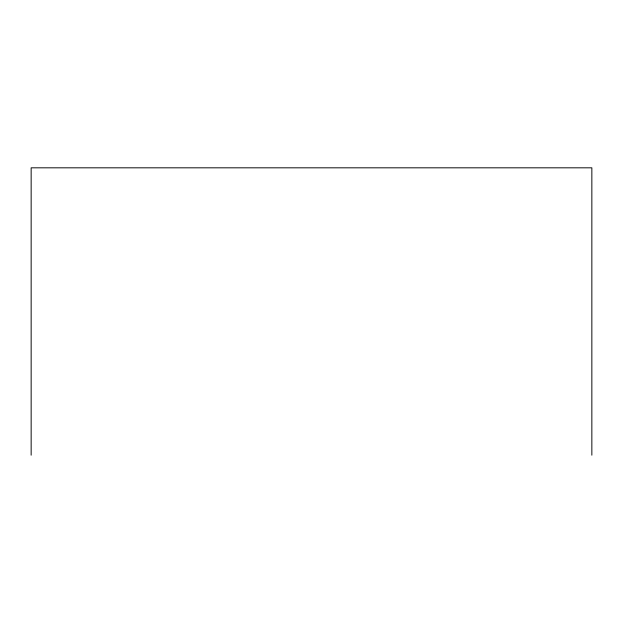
<?xml version="1.0" encoding="UTF-8"?>
<svg xmlns="http://www.w3.org/2000/svg" width="623" height="623" viewBox="0 0 623 623"><rect width="100%" height="100%" fill="white"/><g stroke="black" fill="none" stroke-linecap="round" stroke-linejoin="round"><path stroke-width="0.93" d="M591.85 455.179L591.85 167.821L31.15 167.821L31.15 455.179"/></g></svg>
